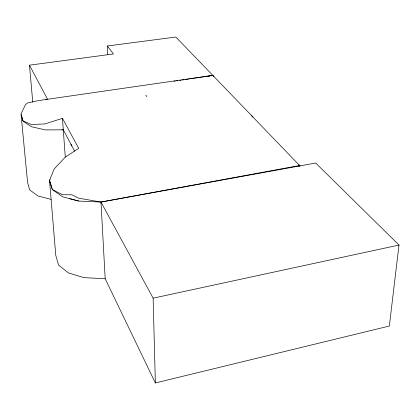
<?xml version="1.0" encoding="UTF-8"?>
<svg xmlns="http://www.w3.org/2000/svg" width="420" height="420" viewBox="0 0 420 420"><rect width="100%" height="100%" fill="white"/><g stroke="black" fill="none" stroke-linecap="round" stroke-linejoin="round"><path stroke-width="0.63" d="M69.814 198.702L78.739 201.059L100.984 202.052L315.683 163.034L399 245.059L389.34 326.03L155.358 382.956L105.189 278.754L100.984 202.052L78.545 198.151L72.025 194.796L62.417 194.738L52.337 189.551L49.55 180.7L50.164 179.597M211.57 75.82L212.803 75.374L299.975 165.9L298.615 166.152M78.739 201.059L62.575 196.786L52.337 189.551L49.518 180.359L54.217 168.893L65.252 157.153L78.713 148.307L62.444 118.34L44.888 123.921L31.39 124.551L23.027 120.897L21 113.883L25.373 104.874L27.253 103.058L35.952 101.089L47.555 99.157M45.743 99.734L46.956 99.43M298.909 164.792L299.975 165.9L298.646 165.679L100.984 202.052L153.127 298.163L399 245.059M208.315 76.293L209.596 76.031M210.877 75.768L212.803 75.374L213.959 76.582M173.953 81.265L175.25 81.07M176.547 80.871L177.839 80.677M179.781 80.383L181.078 80.183M182.369 79.989L183.666 79.795M184.963 79.595L189.494 78.908M190.79 78.713L212.803 75.374L175.817 37.044L107.378 45.985L107.777 54.485M212.803 75.374L47.565 99.272L29.468 65.184L113.442 53.96L107.378 45.985M74.608 151.153L63.289 129.827L45.386 129.911L31.595 126.767L23.063 121.264L21.063 114.555L27.573 182.39L29.589 189.819L37.868 195.925L51.177 199.421M105.189 278.754L83.911 277.631L68.413 272.937L58.538 265.01L55.766 255.313L49.55 180.7M61.992 129.701L63.289 129.827M251.617 115.678L253.013 117.138M145.798 95.172L146.916 96.637M70.975 144.307L71.846 145.945M29.468 65.184L32.755 102.176M62.444 118.34L65.289 157.117M153.127 298.163L155.358 382.956"/></g></svg>
